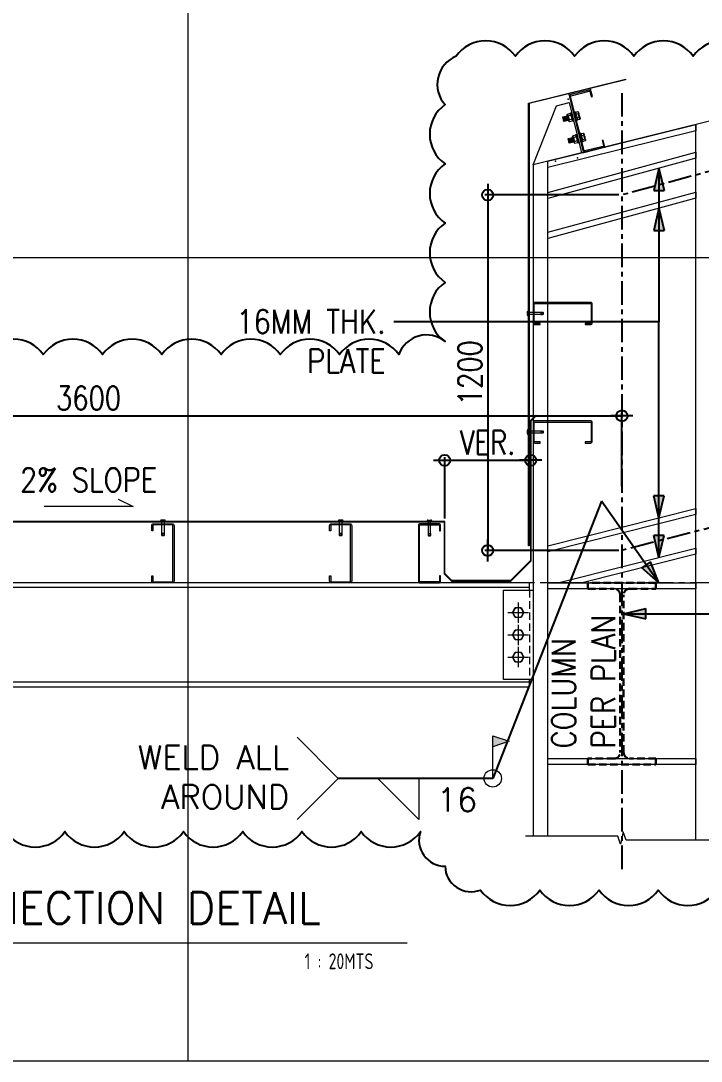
# Model space of a CAD drawing. Header units: millimetres. Extents: x -14320 to 437400, y -59080 to 73710.
# Drawn here: x 35077 to 37373, y 0 to 3512 of the extents above; entities that cross this region are included whole.
import ezdxf
from ezdxf.enums import TextEntityAlignment as Align

# ---------------------------------------------------------------- set-up
doc = ezdxf.new("R2010")
doc.units = ezdxf.units.MM
doc.header["$LTSCALE"] = 10
doc.header["$MEASUREMENT"] = 0
for name, pattern in [('CENTER', [50.8, 31.75, -6.35, 6.35, -6.35]), ('CENTER2', [1.125, 0.75, -0.125, 0.125, -0.125]), ('HIDDEN', [0.375, 0.25, -0.125])]:
    doc.linetypes.add(name, pattern=pattern)
for name, color, linetype, lineweight in [('.1 - NUMBER 9', 9, 'Continuous', 9), ('BOLT', 33, 'Continuous', 20), ('CEE STEEL PURLINS', 46, 'Continuous', 15), ('GUTTER', 1, 'Continuous', 15), ('HATCH 000', 251, 'Continuous', 5), ('OUTLINE', 1, 'HIDDEN', 15), ('REVCLOUD', 6, 'Continuous', 25), ('S-ANNO-DIMS', 1, 'Continuous', 5), ('S-Anno-Text', 52, 'Continuous', 15), ('S-ANNO-WELD', 1, 'Continuous', 9), ('S-BEAM', 5, 'Continuous', 30), ('S-BEAM-IDEN', 2, 'Continuous', 9), ('S-BRACE', 2, 'Continuous', 9), ('S-DETL-FAST', 40, 'Continuous', 9), ('S-DETL-LN03', 3, 'Continuous', 9), ('S_BOLTS', 252, 'Continuous', 9), ('S_GRID LINES', 252, 'Continuous', 5), ('S_STEEL PLATE', 2, 'Continuous', 15)]:
    doc.layers.add(name, color=color, linetype=linetype, lineweight=lineweight)
for name, color, linetype in [('A-ANNO_DIM', 1, 'Continuous'), ('A-NEW', 240, 'Continuous'), ('A_LINE', 1, 'Continuous'), ('TARGET-MAIN', 1, 'Continuous')]:
    doc.layers.add(name, color=color, linetype=linetype)
doc.layers.add('GUIDE 001', color=214, linetype='Continuous', lineweight=0, plot=False)
doc.layers.add('S-DETL-GRID', color=62, linetype='Continuous', lineweight=9, plot=False)
doc.styles.add('1', font='simplex.shx', dxfattribs={"width": 0.85, "height": 40})
doc.styles.add('ARCHITEXT', font='architxt.shx', dxfattribs={"width": 0.85})
doc.styles.add('ROMANS', font='romans.shx', dxfattribs={"width": 0.8, "height": 80})
doc.styles.add('ROMANSX', font='ROMANS.shx', dxfattribs={"height": 0.09375})
doc.styles.add('SIMPLEX', font='SIMPLEX.shx', dxfattribs={"width": 1.1})
doc.dimstyles.new('DDIM 20', dxfattribs={"dimtxt": 80, "dimasz": 0.5, "dimexe": 10, "dimexo": 10, "dimgap": 20, "dimtad": 1, "dimdec": 0, "dimrnd": 1, "dimdsep": 46, "dimtxsty": 'ROMANS', "dimblk1": 'ESCADIM_ARW', "dimblk2": 'ESCADIM_ARW', "dimsah": 1, "dimcen": 5, "dimclrd": 1, "dimclre": 1, "dimclrt": 52, "dimadec": 0, "dimazin": 0, "dimtfac": 1, "dimtdec": 0, "dimtofl": 0, "dimtmove": 0, "dimatfit": 3, "dimldrblk": 'ESCADIM_ARW', "dimfxl": 1, "dimtolj": 1, "dimtzin": 0, "dimarcsym": 0})
doc.dimstyles.new('ESCA_ARW$7', dxfattribs={"dimtxt": 200, "dimasz": 1, "dimexe": 100, "dimexo": 100, "dimgap": 100, "dimtad": 1, "dimdec": 0, "dimrnd": 1, "dimdsep": 46, "dimtxsty": '1', "dimblk1": 'dim_arw', "dimblk2": 'dim_arw', "dimsah": 1, "dimcen": 50, "dimclrd": 1, "dimclre": 256, "dimclrt": 52, "dimadec": 0, "dimazin": 0, "dimtfac": 1, "dimtofl": 0, "dimtmove": 0, "dimatfit": 3, "dimldrblk": 'dim_arw', "dimfxl": 1, "dimtolj": 1, "dimtzin": 0, "dimarcsym": 0})

# ---------------------------------------------------------------- blocks, each defined once
blk = doc.blocks.new('TARGET-DWGLABEL')
at = {"layer": 'TARGET-MAIN'}
blk.add_line((-7.5, 0), (7.5, 0), dxfattribs=at)
blk.add_circle((0, 0), 7.5, dxfattribs=at)
at = {"layer": 'TARGET-MAIN', "color": 2, "style": 'ARCHITEXT', "width": 0.85}
blk.add_text('SCALE', height=2, dxfattribs=at).set_placement((9.66, -2.36), align=Align.MIDDLE_LEFT)
at = {"layer": 'TARGET-MAIN', "color": 6, "style": 'ARCHITEXT', "width": 0.85}
blk.add_attdef('DRAWING_TITLE', text='', height=5, dxfattribs=at).set_placement((9.08, 4.41), align=Align.MIDDLE_LEFT)
at = {"layer": 'TARGET-MAIN', "color": 4, "style": 'ARCHITEXT', "width": 0.85}
blk.add_attdef('DWG_NO.', text='', height=3, dxfattribs=at).set_placement((0, 3.17), align=Align.MIDDLE_CENTER)
at = {"layer": 'TARGET-MAIN', "color": 3, "style": 'ARCHITEXT', "width": 0.85}
blk.add_attdef('SHT_NO.', text='', height=2, dxfattribs=at).set_placement((-0.02, -2.36), align=Align.MIDDLE_CENTER)
at = {"layer": 'TARGET-MAIN', "color": 2, "style": 'ARCHITEXT', "width": 0.85}
blk.add_attdef('SCALE', text='', height=2, dxfattribs=at).set_placement((69.6, -2.36), align=Align.MIDDLE_RIGHT)
blk = doc.blocks.new('dim_arw')
h = blk.add_hatch(color=256)
h.paths.add_polyline_path([(-126, 29), (0, 0), (-126, -29, -0.115681), (-133, 0, -0.115681)])
h.paths.add_polyline_path([(-249, 58), (-126, 29, 0.115681), (-133, 0, 0.115681), (-126, -29), (-249, -58)])
for p, q in [((0, 0), (-249, 58)), ((-249, 58), (-249, -58)), ((0, 0), (-249, -58))]:
    blk.add_line(p, q)
blk = doc.blocks.new('EXT', base_point=(6.5784, 3.6597))
for p, q in [((6.5734, 3.6697), (6.5834, 3.6697)), ((6.5734, 3.6697), (6.5734, 3.6597)), ((6.5834, 3.6697), (6.5734, 3.6697)), ((6.5734, 3.6663), (6.5834, 3.6663)), ((6.575, 3.668), (6.5818, 3.668)), ((6.5834, 3.6597), (6.5834, 3.6697)), ((6.5734, 3.663), (6.5834, 3.663)), ((6.5734, 3.6597), (6.5834, 3.6597)), ((6.575, 3.6647), (6.5818, 3.6647)), ((6.575, 3.6613), (6.5818, 3.6613))]:
    blk.add_line(p, q)
blk = doc.blocks.new('BOLT', base_point=(6.579, 3.6798))
for p, q in [((6.571, 3.6847), (6.571, 3.6798)), ((6.575, 3.6847), (6.571, 3.6847)), ((6.575, 3.6858), (6.573, 3.6858)), ((6.575, 3.6798), (6.575, 3.6858)), ((6.575, 3.6858), (6.583, 3.6858)), ((6.575, 3.6847), (6.583, 3.6847)), ((6.585, 3.6858), (6.583, 3.6858)), ((6.583, 3.6798), (6.583, 3.6858)), ((6.587, 3.6847), (6.583, 3.6847)), ((6.587, 3.6798), (6.587, 3.6847))]:
    blk.add_line(p, q)
for centre, radius, start, end in [((6.573, 3.6833), 0.00241, 33.9696, 146.0304), ((6.579, 3.6777), 0.00805, 60.2058, 119.7942), ((6.585, 3.6833), 0.00241, 33.9696, 146.0304)]:
    blk.add_arc(centre, radius, start, end)
blk = doc.blocks.new('NUT20')
for p, q in [((0.0185, 0.0045), (-0.0185, 0.0045)), ((-0.0185, 0.0045), (-0.0185, 0)), ((-0.0185, 0), (0.0185, 0)), ((0.0185, 0), (0.0185, 0.0045))]:
    blk.add_line(p, q)
for name, p, xscale, yscale, zscale in [('BOLT', (0, 0.0045), 2.125, 2.666666666666667, 2.125), ('EXT', (0, 0.0205), 2, 2, 2)]:
    blk.add_blockref(name, p, dxfattribs=dict(xscale=xscale, yscale=yscale, zscale=zscale))
blk = doc.blocks.new('ESCADIM_ARW')
at = {"color": 9}
blk.add_line((75, 0), (-75, 0), dxfattribs=at)
blk.add_circle((0, 0), 37.5, dxfattribs=at)
blk = doc.blocks.new('*D299')
at = {"layer": 'A-ANNO_DIM', "color": 1, "lineweight": -2, "transparency": 16777216}
for p, q in [((37095.4, 2923.9), (36642.4, 2923.9)), ((36652.4, 2923.4), (36652.4, 1724.4)), ((37095.4, 1723.9), (36642.4, 1723.9))]:
    blk.add_line(p, q, dxfattribs=at)
at = {"layer": 'Defpoints', "color": 0, "transparency": 16777216}
for p in [(37105.4, 2923.9), (36652.4, 1723.9), (37105.4, 1723.9)]:
    blk.add_point(p, dxfattribs=at)
at = {"layer": 'A-ANNO_DIM', "color": 1, "lineweight": -2, "transparency": 16777216, "xscale": 0.5, "yscale": 0.5, "zscale": 0.5}
for p, rotation in [((36652.4, 2923.9), 90), ((36652.4, 1723.9), 270)]:
    blk.add_blockref('ESCADIM_ARW', p, dxfattribs=dict(at, rotation=rotation))
at = {"layer": 'A-ANNO_DIM', "color": 52, "transparency": 16777216, "insert": (36592.4, 2323.9), "char_height": 80, "attachment_point": 5, "rotation": 90, "style": 'ROMANS'}
blk.add_mtext('\\A1;1200', dxfattribs=at)
blk = doc.blocks.new('HBOLTP')
at = {"color": 0, "linetype": 'ByBlock'}
blk.add_lwpolyline([(-0.25, 0.433), (-0.5, 0), (-0.25, -0.433), (0.25, -0.433), (0.5, 0), (0.25, 0.433)], close=True, dxfattribs=at)
blk.add_circle((0, 0), 0.433, dxfattribs=at)
blk = doc.blocks.new('*D300')
at = {"layer": 'A-ANNO_DIM', "color": 1, "lineweight": -2, "transparency": 16777216}
for p, q in [((36507.4, 1832.2), (36507.4, 2038.3)), ((36797.4, 1832.2), (36797.4, 2038.3)), ((36507.9, 2028.3), (36796.9, 2028.3))]:
    blk.add_line(p, q, dxfattribs=at)
at = {"layer": 'Defpoints', "color": 0, "transparency": 16777216}
for p in [(36797.4, 2028.3), (36507.4, 1822.2), (36797.4, 1822.2)]:
    blk.add_point(p, dxfattribs=at)
at = {"layer": 'A-ANNO_DIM', "color": 1, "lineweight": -2, "transparency": 16777216, "xscale": 0.5, "yscale": 0.5, "zscale": 0.5, "rotation": 180}
blk.add_blockref('ESCADIM_ARW', (36507.4, 2028.3), dxfattribs=at)
at = {"layer": 'A-ANNO_DIM', "color": 1, "lineweight": -2, "transparency": 16777216, "xscale": 0.5, "yscale": 0.5, "zscale": 0.5}
blk.add_blockref('ESCADIM_ARW', (36797.4, 2028.3), dxfattribs=at)
at = {"layer": 'A-ANNO_DIM', "color": 52, "transparency": 16777216, "insert": (36652.4, 2088.3), "char_height": 80, "attachment_point": 5, "style": 'ROMANS'}
blk.add_mtext('\\A1;VER.', dxfattribs=at)
blk = doc.blocks.new('*D301')
at = {"layer": 'A-ANNO_DIM', "color": 1, "lineweight": -2, "transparency": 16777216}
for p, q in [((33505.4, 1932.6), (33505.4, 2188.3)), ((33505.9, 2178.3), (37104.9, 2178.3)), ((37105.4, 1940.6), (37105.4, 2188.3))]:
    blk.add_line(p, q, dxfattribs=at)
at = {"layer": 'Defpoints', "color": 0, "transparency": 16777216}
for p in [(37105.4, 2178.3), (33505.4, 1922.6), (37105.4, 1930.6)]:
    blk.add_point(p, dxfattribs=at)
at = {"layer": 'A-ANNO_DIM', "color": 1, "lineweight": -2, "transparency": 16777216, "xscale": 0.5, "yscale": 0.5, "zscale": 0.5, "rotation": 180}
blk.add_blockref('ESCADIM_ARW', (33505.4, 2178.3), dxfattribs=at)
at = {"layer": 'A-ANNO_DIM', "color": 1, "lineweight": -2, "transparency": 16777216, "xscale": 0.5, "yscale": 0.5, "zscale": 0.5}
blk.add_blockref('ESCADIM_ARW', (37105.4, 2178.3), dxfattribs=at)
at = {"layer": 'A-ANNO_DIM', "color": 52, "transparency": 16777216, "insert": (35305.4, 2238.3), "char_height": 80, "attachment_point": 5, "style": 'ROMANS'}
blk.add_mtext('\\A1;3600', dxfattribs=at)
blk = doc.blocks.new('*U11')
at = {"layer": 'S-ANNO-WELD'}
blk.add_lwpolyline([(0, 0), (0, -0.1622), (0.1622, 0)], dxfattribs=at)

msp = doc.modelspace()

# ---------------------------------------------------------------- hatches: boundary and pattern name
at = {"layer": 'HATCH 000'}
h = msp.add_hatch(color=33, dxfattribs=at)
edge = h.paths.add_edge_path()
edge.add_line((37005.7, 3256.1), (37001.3, 3273.6))
edge.add_arc((36995.5, 3272.1), 6, 13.931, 103.931)
edge.add_line((36994.1, 3277.9), (36932.9, 3262.8))
edge.add_arc((36934.4, 3257), 6, 103.931, 193.931)
edge.add_line((36928.5, 3255.5), (36973.8, 3072.9))
edge.add_arc((36979.7, 3074.4), 6, 193.931, 283.931)
edge.add_line((36981.1, 3068.5), (37042.3, 3083.7))
edge.add_arc((37040.8, 3089.5), 6, 283.931, 373.931)
edge.add_line((37046.6, 3091), (37042.3, 3108.4))
edge.add_line((37042.3, 3108.4), (37038.4, 3107.5))
edge.add_line((37038.4, 3107.5), (37042.8, 3090))
edge.add_arc((37040.8, 3089.5), 2, -76.069, 13.931, ccw=False)
edge.add_line((37041.3, 3087.6), (36980.1, 3072.4))
edge.add_arc((36979.7, 3074.4), 2, 193.931, 283.931, ccw=False)
edge.add_line((36977.7, 3073.9), (36932.4, 3256.5))
edge.add_arc((36934.4, 3257), 2, 103.931, 193.931, ccw=False)
edge.add_line((36933.9, 3258.9), (36995, 3274.1))
edge.add_arc((36995.5, 3272.1), 2, 13.931, 103.931, ccw=False)
edge.add_line((36997.4, 3272.6), (37001.8, 3255.1))
edge.add_line((37001.8, 3255.1), (37005.7, 3256.1))
h = msp.add_hatch(color=33, dxfattribs=at)
edge = h.paths.add_edge_path()
edge.add_line((36981.5, 2486.4), (36999.5, 2486.4))
edge.add_arc((36999.5, 2492.4), 6, 270.0038, 360.0038)
edge.add_line((37005.5, 2492.4), (37005.5, 2555.4))
edge.add_arc((36999.5, 2555.4), 6, 0.0038, 90.0038)
edge.add_line((36999.5, 2561.4), (36811.4, 2561.4))
edge.add_arc((36811.4, 2555.4), 6, 90.0038, 180.0038)
edge.add_line((36805.4, 2555.4), (36805.4, 2492.4))
edge.add_arc((36811.4, 2492.4), 6, 180.0038, 270.0038)
edge.add_line((36811.4, 2486.3), (36829.4, 2486.3))
edge.add_line((36829.4, 2486.3), (36829.4, 2490.4))
edge.add_line((36829.4, 2490.4), (36811.4, 2490.4))
edge.add_arc((36811.4, 2492.4), 2, 180.0038, 270.0038, ccw=False)
edge.add_line((36809.4, 2492.4), (36809.4, 2555.4))
edge.add_arc((36811.4, 2555.4), 2, 90.0038, 180.0038, ccw=False)
edge.add_line((36811.4, 2557.4), (36999.5, 2557.4))
edge.add_arc((36999.5, 2555.4), 2, 0.0038, 90.0038, ccw=False)
edge.add_line((37001.5, 2555.4), (37001.5, 2492.4))
edge.add_arc((36999.5, 2492.4), 2, -89.9962, 0.0038, ccw=False)
edge.add_line((36999.5, 2490.4), (36981.5, 2490.4))
edge.add_line((36981.5, 2490.4), (36981.5, 2486.4))
h = msp.add_hatch(color=33, dxfattribs=at)
edge = h.paths.add_edge_path()
edge.add_line((36981.5, 2086.4), (36999.5, 2086.4))
edge.add_arc((36999.5, 2092.4), 6, 270.0038, 360.0038)
edge.add_line((37005.5, 2092.4), (37005.5, 2155.4))
edge.add_arc((36999.5, 2155.4), 6, 0.0038, 90.0038)
edge.add_line((36999.5, 2161.4), (36811.4, 2161.4))
edge.add_arc((36811.4, 2155.4), 6, 90.0038, 180.0038)
edge.add_line((36805.4, 2155.4), (36805.4, 2092.4))
edge.add_arc((36811.4, 2092.4), 6, 180.0038, 270.0038)
edge.add_line((36811.4, 2086.3), (36829.4, 2086.3))
edge.add_line((36829.4, 2086.3), (36829.4, 2090.4))
edge.add_line((36829.4, 2090.4), (36811.4, 2090.4))
edge.add_arc((36811.4, 2092.4), 2, 180.0038, 270.0038, ccw=False)
edge.add_line((36809.4, 2092.4), (36809.4, 2155.4))
edge.add_arc((36811.4, 2155.4), 2, 90.0038, 180.0038, ccw=False)
edge.add_line((36811.4, 2157.4), (36999.5, 2157.4))
edge.add_arc((36999.5, 2155.4), 2, 0.0038, 90.0038, ccw=False)
edge.add_line((37001.5, 2155.4), (37001.5, 2092.4))
edge.add_arc((36999.5, 2092.4), 2, -89.9962, 0.0038, ccw=False)
edge.add_line((36999.5, 2090.4), (36981.5, 2090.4))
edge.add_line((36981.5, 2090.4), (36981.5, 2086.4))
h = msp.add_hatch(color=33, dxfattribs=at)
edge = h.paths.add_edge_path()
edge.add_line((35518.8, 1790.2), (35518.8, 1808.2))
edge.add_arc((35524.8, 1808.2), 6, 89.9962, 179.9962, ccw=False)
edge.add_line((35524.8, 1814.2), (35587.8, 1814.2))
edge.add_arc((35587.8, 1808.2), 6, -0.0038, 89.9962, ccw=False)
edge.add_line((35593.8, 1808.2), (35593.8, 1620.1))
edge.add_arc((35587.8, 1620.1), 6, 269.9962, 359.9962, ccw=False)
edge.add_line((35587.8, 1614.1), (35524.8, 1614.1))
edge.add_arc((35524.8, 1620.1), 6, 179.9962, 269.9962, ccw=False)
edge.add_line((35518.8, 1620.1), (35518.8, 1638.1))
edge.add_line((35518.8, 1638.1), (35522.8, 1638.1))
edge.add_line((35522.8, 1638.1), (35522.8, 1620.1))
edge.add_arc((35524.8, 1620.1), 2, 179.9962, 269.9962)
edge.add_line((35524.8, 1618.1), (35587.8, 1618.1))
edge.add_arc((35587.8, 1620.1), 2, 269.9962, 359.9962)
edge.add_line((35589.8, 1620.1), (35589.8, 1808.2))
edge.add_arc((35587.8, 1808.2), 2, 359.9962, 449.9962)
edge.add_line((35587.8, 1810.2), (35524.8, 1810.2))
edge.add_arc((35524.8, 1808.2), 2, 89.9962, 179.9962)
edge.add_line((35522.8, 1808.2), (35522.8, 1790.2))
edge.add_line((35522.8, 1790.2), (35518.8, 1790.2))
h = msp.add_hatch(color=33, dxfattribs=at)
edge = h.paths.add_edge_path()
edge.add_line((36118.8, 1790.2), (36118.8, 1808.2))
edge.add_arc((36124.8, 1808.2), 6, 89.9962, 179.9962, ccw=False)
edge.add_line((36124.8, 1814.2), (36187.8, 1814.2))
edge.add_arc((36187.8, 1808.2), 6, -0.0038, 89.9962, ccw=False)
edge.add_line((36193.8, 1808.2), (36193.8, 1620.1))
edge.add_arc((36187.8, 1620.1), 6, 269.9962, 359.9962, ccw=False)
edge.add_line((36187.8, 1614.1), (36124.8, 1614.1))
edge.add_arc((36124.8, 1620.1), 6, 179.9962, 269.9962, ccw=False)
edge.add_line((36118.8, 1620.1), (36118.8, 1638.1))
edge.add_line((36118.8, 1638.1), (36122.8, 1638.1))
edge.add_line((36122.8, 1638.1), (36122.8, 1620.1))
edge.add_arc((36124.8, 1620.1), 2, 179.9962, 269.9962)
edge.add_line((36124.8, 1618.1), (36187.8, 1618.1))
edge.add_arc((36187.8, 1620.1), 2, 269.9962, 359.9962)
edge.add_line((36189.8, 1620.1), (36189.8, 1808.2))
edge.add_arc((36187.8, 1808.2), 2, 359.9962, 449.9962)
edge.add_line((36187.8, 1810.2), (36124.8, 1810.2))
edge.add_arc((36124.8, 1808.2), 2, 89.9962, 179.9962)
edge.add_line((36122.8, 1808.2), (36122.8, 1790.2))
edge.add_line((36122.8, 1790.2), (36118.8, 1790.2))
h = msp.add_hatch(color=33, dxfattribs=at)
edge = h.paths.add_edge_path()
edge.add_line((36493.4, 1790.2), (36493.4, 1808.2))
edge.add_arc((36487.4, 1808.2), 6, 0.0038, 90.0038)
edge.add_line((36487.4, 1814.2), (36424.4, 1814.2))
edge.add_arc((36424.4, 1808.2), 6, 90.0038, 180.0038)
edge.add_line((36418.4, 1808.2), (36418.4, 1620.1))
edge.add_arc((36424.4, 1620.1), 6, 180.0038, 270.0038)
edge.add_line((36424.4, 1614.1), (36487.4, 1614.1))
edge.add_arc((36487.4, 1620.1), 6, 270.0038, 360.0038)
edge.add_line((36493.4, 1620.1), (36493.4, 1638.1))
edge.add_line((36493.4, 1638.1), (36489.4, 1638.1))
edge.add_line((36489.4, 1638.1), (36489.4, 1620.1))
edge.add_arc((36487.4, 1620.1), 2, -89.9962, 0.0038, ccw=False)
edge.add_line((36487.4, 1618.1), (36424.4, 1618.1))
edge.add_arc((36424.4, 1620.1), 2, 180.0038, 270.0038, ccw=False)
edge.add_line((36422.4, 1620.1), (36422.4, 1808.2))
edge.add_arc((36424.4, 1808.2), 2, 90.0038, 180.0038, ccw=False)
edge.add_line((36424.4, 1810.2), (36487.4, 1810.2))
edge.add_arc((36487.4, 1808.2), 2, 0.0038, 90.0038, ccw=False)
edge.add_line((36489.4, 1808.2), (36489.4, 1790.2))
edge.add_line((36489.4, 1790.2), (36493.4, 1790.2))

# ---------------------------------------------------------------- linework, layer by layer
at = {"layer": '.1 - NUMBER 9', "color": 1}
msp.add_lwpolyline([(37430.4, 746.1), (37119.3, 746.1), (37110.1, 773.9), (37100.7, 732.2), (37091.5, 760), (36780.4, 760)], dxfattribs=at)
at = {"layer": 'A-NEW', "color": 253, "linetype": 'CENTER', "ltscale": 0.25}
for p, q in [((37105.4, 3267.9), (37105.4, 646.1)), ((38198.2, 3217.3, 0), (37105.4, 2923.9))]:
    msp.add_line(p, q, dxfattribs=at)
msp.add_arc((52794.5, -58517.4), 62250.8, 103.560691, 104.597674, dxfattribs=at)
at = {"layer": 'A_LINE', "color": 1, "lineweight": 13}
msp.add_line((34230.5, 400), (36380.3, 400), dxfattribs=at)
at = {"layer": 'BOLT', "color": 253}
for p, q in [((36785.9, 2529), (36785.9, 2524.7)), ((36789.4, 2531.8), (36788.7, 2531.8)), ((36789.4, 2516), (36789.4, 2531.8)), ((36785.9, 2524.7), (36788.5, 2524.7)), ((36788.5, 2523), (36785.9, 2523)), ((36785.9, 2523), (36785.9, 2518.8)), ((36788.5, 2524.7), (36788.5, 2523)), ((36789.4, 2516), (36788.7, 2516)), ((36790.1, 2527.9), (36838.4, 2527.9)), ((36838.4, 2519.9), (36790.1, 2519.9)), ((36831.4, 2527.9), (36831.4, 2519.9)), ((36838.4, 2527.9), (36839.4, 2526.9)), ((36838.4, 2527.9), (36838.4, 2519.9)), ((36839.4, 2520.9), (36838.4, 2519.9)), ((36839.4, 2526.9), (36839.4, 2520.9)), ((36785.9, 2129), (36785.9, 2124.7)), ((36785.9, 2124.7), (36788.5, 2124.7)), ((36788.5, 2123), (36785.9, 2123)), ((36785.9, 2123), (36785.9, 2118.8)), ((36788.5, 2124.7), (36788.5, 2123)), ((36789.4, 2131.8), (36788.7, 2131.8)), ((36789.4, 2116), (36788.7, 2116)), ((36789.4, 2116), (36789.4, 2131.8)), ((36790.2, 2127.9), (36838.4, 2127.9)), ((36838.4, 2119.9), (36790.2, 2119.9)), ((36831.4, 2127.9), (36831.4, 2119.9)), ((36838.4, 2127.9), (36839.4, 2126.9)), ((36838.4, 2127.9), (36838.4, 2119.9)), ((36839.4, 2120.9), (36838.4, 2119.9)), ((36839.4, 2126.9), (36839.4, 2120.9)), ((35555.5, 1826.6), (35551.3, 1826.6)), ((35555.5, 1824), (35555.5, 1826.6)), ((35557.2, 1826.6), (35557.2, 1824)), ((35561.5, 1826.6), (35557.2, 1826.6)), ((36155.5, 1826.6), (36151.3, 1826.6)), ((36155.5, 1824), (36155.5, 1826.6)), ((36157.2, 1826.6), (36157.2, 1824)), ((36161.5, 1826.6), (36157.2, 1826.6)), ((36450.8, 1826.7), (36455, 1826.7)), ((36455, 1826.7), (36455, 1824.1)), ((36456.7, 1824.1), (36456.7, 1826.7)), ((36456.7, 1826.7), (36461, 1826.7)), ((35548.5, 1823.1), (35548.5, 1823.8)), ((35548.5, 1823.1), (35564.3, 1823.1)), ((35552.4, 1774.1), (35552.4, 1822.4)), ((35557.2, 1824), (35555.5, 1824)), ((35560.4, 1822.4), (35560.4, 1774.1)), ((35564.3, 1823.1), (35564.3, 1823.8)), ((36148.5, 1823.1), (36148.5, 1823.8)), ((36148.5, 1823.1), (36164.3, 1823.1)), ((36152.4, 1774.1), (36152.4, 1822.3)), ((36157.2, 1824), (36155.5, 1824)), ((36160.4, 1822.3), (36160.4, 1774.1)), ((36164.3, 1823.1), (36164.3, 1823.8)), ((36448, 1823.2), (36448, 1823.9)), ((36463.8, 1823.2), (36448, 1823.2)), ((36451.9, 1822.5), (36451.9, 1774.2)), ((36455, 1824.1), (36456.7, 1824.1)), ((36459.9, 1774.2), (36459.9, 1822.5)), ((36463.8, 1823.2), (36463.8, 1823.9)), ((35560.4, 1781.1), (35552.4, 1781.1)), ((35560.4, 1774.1), (35552.4, 1774.1)), ((35553.4, 1773.1), (35552.4, 1774.1)), ((35559.4, 1773.1), (35553.4, 1773.1)), ((35560.4, 1774.1), (35559.4, 1773.1)), ((36160.4, 1781.1), (36152.4, 1781.1)), ((36160.4, 1774.1), (36152.4, 1774.1)), ((36153.4, 1773.1), (36152.4, 1774.1)), ((36159.4, 1773.1), (36153.4, 1773.1)), ((36160.4, 1774.1), (36159.4, 1773.1)), ((36451.9, 1781.2), (36459.9, 1781.2)), ((36451.9, 1774.2), (36452.9, 1773.2)), ((36451.9, 1774.2), (36459.9, 1774.2)), ((36452.9, 1773.2), (36458.9, 1773.2)), ((36458.9, 1773.2), (36459.9, 1774.2))]:
    msp.add_line(p, q, dxfattribs=at)
at = {"layer": 'BOLT', "color": 253, "linetype": 'HIDDEN'}
for p, q in [((36831.4, 2526.9), (36838.4, 2526.9)), ((36831.4, 2520.9), (36838.4, 2520.9)), ((36831.4, 2126.9), (36838.4, 2126.9)), ((36831.4, 2120.9), (36838.4, 2120.9)), ((35553.4, 1781.1), (35553.4, 1774.1)), ((35559.4, 1781.1), (35559.4, 1774.1)), ((36153.4, 1781.1), (36153.4, 1774.1)), ((36159.4, 1781.1), (36159.4, 1774.1)), ((36452.9, 1781.2), (36452.9, 1774.2)), ((36458.9, 1781.2), (36458.9, 1774.2))]:
    msp.add_line(p, q, dxfattribs=at)
at = {"layer": 'BOLT', "color": 253}
for centre, radius, start, end in [((36788.7, 2529), 2.8, 90.0484, 179.947), ((36790.1, 2528.6), 0.766, 180.2898, 260.5137), ((36788.7, 2518.8), 2.8, 180.0527, 269.951), ((36790.1, 2519.1), 0.766, 99.4861, 179.7091), ((36788.7, 2129), 2.8, 90.0484, 179.947), ((36788.7, 2118.8), 2.8, 180.0527, 269.951), ((36790.2, 2128.6), 0.766, 180.2898, 260.5137), ((36790.2, 2119.1), 0.766, 99.4861, 179.7091), ((35551.3, 1823.8), 2.8, 90.0527, 179.951), ((35561.4, 1823.8), 2.8, 0.0484, 89.947), ((36151.3, 1823.8), 2.8, 90.0527, 179.951), ((36161.4, 1823.8), 2.8, 0.0484, 89.947), ((36450.8, 1823.9), 2.8, 90.053, 179.9516), ((36461, 1823.9), 2.8, 0.049, 89.9473), ((35551.6, 1822.3), 0.766, 9.4861, 89.7091), ((35561.1, 1822.3), 0.766, 90.2898, 170.5137), ((36151.6, 1822.3), 0.766, 9.4861, 89.7091), ((36161.1, 1822.3), 0.766, 90.2898, 170.5137), ((36451.1, 1822.5), 0.766, 9.4863, 89.7102), ((36460.6, 1822.5), 0.766, 90.2909, 170.5139)]:
    msp.add_arc(centre, radius, start, end, dxfattribs=at)
at = {"layer": 'CEE STEEL PURLINS'}
for points in [[(37005.7, 3256.1), (37001.3, 3273.6, 0.414214), (36994.1, 3277.9), (36932.9, 3262.8, 0.414214), (36928.5, 3255.5), (36973.8, 3072.9, 0.414214), (36981.1, 3068.5), (37042.3, 3083.7, 0.414214), (37046.6, 3091), (37042.3, 3108.4), (37038.4, 3107.5), (37042.8, 3090, -0.414214), (37041.3, 3087.6), (36980.1, 3072.4, -0.414214), (36977.7, 3073.9), (36932.4, 3256.5, -0.414214), (36933.9, 3258.9), (36995, 3274.1, -0.414214), (36997.4, 3272.6), (37001.8, 3255.1), (37005.7, 3256.1)], [(36981.5, 2486.4), (36999.5, 2486.4, 0.414214), (37005.5, 2492.4), (37005.5, 2555.4, 0.414214), (36999.5, 2561.4), (36811.4, 2561.4, 0.414214), (36805.4, 2555.4), (36805.4, 2492.4, 0.414214), (36811.4, 2486.3), (36829.4, 2486.3), (36829.4, 2490.4), (36811.4, 2490.4, -0.414214), (36809.4, 2492.4), (36809.4, 2555.4, -0.414214), (36811.4, 2557.4), (36999.5, 2557.4, -0.414214), (37001.5, 2555.4), (37001.5, 2492.4, -0.414214), (36999.5, 2490.4), (36981.5, 2490.4), (36981.5, 2486.4)], [(36981.5, 2086.4), (36999.5, 2086.4, 0.414214), (37005.5, 2092.4), (37005.5, 2155.4, 0.414214), (36999.5, 2161.4), (36811.4, 2161.4, 0.414214), (36805.4, 2155.4), (36805.4, 2092.4, 0.414214), (36811.4, 2086.3), (36829.4, 2086.3), (36829.4, 2090.4), (36811.4, 2090.4, -0.414214), (36809.4, 2092.4), (36809.4, 2155.4, -0.414214), (36811.4, 2157.4), (36999.5, 2157.4, -0.414214), (37001.5, 2155.4), (37001.5, 2092.4, -0.414214), (36999.5, 2090.4), (36981.5, 2090.4), (36981.5, 2086.4)], [(35518.8, 1790.2), (35518.8, 1808.2, -0.414214), (35524.8, 1814.2), (35587.8, 1814.2, -0.414214), (35593.8, 1808.2), (35593.8, 1620.1, -0.414214), (35587.8, 1614.1), (35524.8, 1614.1, -0.414214), (35518.8, 1620.1), (35518.8, 1638.1), (35522.8, 1638.1), (35522.8, 1620.1, 0.414214), (35524.8, 1618.1), (35587.8, 1618.1, 0.414214), (35589.8, 1620.1), (35589.8, 1808.2, 0.414214), (35587.8, 1810.2), (35524.8, 1810.2, 0.414214), (35522.8, 1808.2), (35522.8, 1790.2), (35518.8, 1790.2)], [(36118.8, 1790.2), (36118.8, 1808.2, -0.414214), (36124.8, 1814.2), (36187.8, 1814.2, -0.414214), (36193.8, 1808.2), (36193.8, 1620.1, -0.414214), (36187.8, 1614.1), (36124.8, 1614.1, -0.414214), (36118.8, 1620.1), (36118.8, 1638.1), (36122.8, 1638.1), (36122.8, 1620.1, 0.414214), (36124.8, 1618.1), (36187.8, 1618.1, 0.414214), (36189.8, 1620.1), (36189.8, 1808.2, 0.414214), (36187.8, 1810.2), (36124.8, 1810.2, 0.414214), (36122.8, 1808.2), (36122.8, 1790.2), (36118.8, 1790.2)], [(36493.4, 1790.2), (36493.4, 1808.2, 0.414214), (36487.4, 1814.2), (36424.4, 1814.2, 0.414214), (36418.4, 1808.2), (36418.4, 1620.1, 0.414214), (36424.4, 1614.1), (36487.4, 1614.1, 0.414214), (36493.4, 1620.1), (36493.4, 1638.1), (36489.4, 1638.1), (36489.4, 1620.1, -0.414214), (36487.4, 1618.1), (36424.4, 1618.1, -0.414214), (36422.4, 1620.1), (36422.4, 1808.2, -0.414214), (36424.4, 1810.2), (36487.4, 1810.2, -0.414214), (36489.4, 1808.2), (36489.4, 1790.2), (36493.4, 1790.2)]]:
    msp.add_lwpolyline(points, format="xyb", dxfattribs=at)
at = {"layer": 'GUIDE 001'}
for p in [(36999.9, 3279.4), (36924, 3247.1), (36927.1, 3261.3), (36975.3, 3067.1), (37048.1, 3085.1), (36881.7, 3037.6), (36955.8, 3049.5)]:
    msp.add_point(p, dxfattribs=at)
at = {"layer": 'GUTTER'}
for points in [[(37117.9, 3312.8), (36792.4, 3232.1), (36792.4, 1739.9), (36790.4, 1739.9), (36790.4, 3233.6), (37117.5, 3314.7), (37117.9, 3312.8)], [(33323.4, 1820.5), (33323.4, 1920.5), (33688.2, 1920.5), (33688.2, 1820.2), (36505.4, 1820.2), (36505.4, 1645.1), (36530.4, 1620.1), (36730.4, 1620.1), (36799.4, 1689.1), (36799.4, 2161.4), (36817.1, 2179.1), (36815.7, 2180.5), (36797.4, 2162.2), (36797.4, 1689.9), (36729.6, 1622.1), (36531.2, 1622.1), (36507.4, 1645.9), (36507.4, 1822.2), (33690.2, 1822.2), (33690.2, 1922.5), (33321.4, 1922.5), (33321.4, 1820.5), (33323.4, 1820.5)]]:
    msp.add_lwpolyline(points, dxfattribs=at)
at = {"layer": 'OUTLINE', "linetype": 'HIDDEN', "ltscale": 10}
msp.add_line((36793.4, 1589.9), (36793.4, 1288), dxfattribs=at)
at = {"layer": 'REVCLOUD', "ltscale": 0.05}
for points in [[(37545.8, 3391.8, 0.520567), (37345.8, 3391.8, 0.520567), (37145.8, 3391.8, 0.520567), (36945.8, 3391.8, 0.520567), (36745.8, 3391.8, 0.520567), (36545.8, 3391.8, 0.520567), (36508.8, 3228.8, 0.520567), (36508.8, 3028.8, 0.520567), (36508.8, 2828.8, 0.520567), (36508.8, 2628.8, 0.520567), (36508.8, 2428.8, 0.520567), (36352.6, 2385, 0.520567), (36152.6, 2385, 0.520567), (35952.6, 2385, 0.520567), (35752.6, 2385, 0.520567), (35552.6, 2385, 0.520567), (35352.6, 2385, 0.520567), (35152.6, 2385, 0.520567), (34952.6, 2385, 0.520567)], [(35025.6, 775, 0.520567), (35225.6, 775, 0.520567), (35425.6, 775, 0.520567), (35625.6, 775, 0.520567), (35825.6, 775, 0.520567), (36025.6, 775, 0.520567), (36225.6, 775, 0.520567), (36425.6, 775, 0.520567), (36508.8, 658.2, 0.520567), (36628.3, 577.7, 0.520567), (36828.3, 577.7, 0.520567), (37028.3, 577.7, 0.520567), (37228.3, 577.7, 0.520567), (37428.3, 577.7, 0.520567), (37628.3, 577.7, 0.520567), (37828.3, 577.7, 0.520567), (38028.3, 577.7, 0.520567), (38228.3, 577.7, 0.520567), (38428.3, 577.7, 0.520567), (38628.3, 577.7, 0.520567), (38828.3, 577.7, 0.520567)]]:
    msp.add_lwpolyline(points, format="xyb", dxfattribs=at)
at = {"layer": 'S-ANNO-DIMS', "linetype": 'CENTER2'}
for p, q in [((36755.4, 1548.3), (36755.4, 1479.6)), ((36721, 1514), (36789.8, 1514)), ((36755.4, 1473.3), (36755.4, 1404.6)), ((36721, 1439), (36789.8, 1439)), ((36755.4, 1398.3), (36755.4, 1329.6)), ((36721, 1364), (36789.8, 1364))]:
    msp.add_line(p, q, dxfattribs=at)
at = {"layer": 'S-ANNO-WELD'}
msp.add_line((36669.6, 954.7), (36669.6, 1080), dxfattribs=at)
for points in [[(36008.9, 1093.2), (36147.3, 954.7), (36008.9, 816.3)], [(36669.6, 1061.6), (36669.6, 1098.5), (36725.1, 1080), (36669.6, 1061.6)]]:
    msp.add_lwpolyline(points, dxfattribs=at)
msp.add_circle((36669.6, 954.7), 29.3, dxfattribs=at)
msp.add_solid([(36669.6, 1061.6), (36725.1, 1080), (36669.6, 1098.5)], dxfattribs=at)
at = {"layer": 'S-BEAM', "linetype": 'HIDDEN', "ltscale": 10}
msp.add_lwpolyline([(37105.4, 1614.1), (36990.9, 1614.1), (36990.9, 1594.5), (37079.3, 1594.5, -0.414214), (37099.4, 1574.4), (37099.4, 1041.6, -0.414214), (37079.3, 1021.5), (36990.9, 1021.5), (36990.9, 1001.9), (37220, 1001.9), (37220, 1021.5), (37131.5, 1021.5, -0.414214), (37111.4, 1041.6), (37111.4, 1574.4, -0.414214), (37131.5, 1594.5), (37220, 1594.5), (37220, 1614.1), (37105.4, 1614.1)], format="xyb", dxfattribs=at)
at = {"layer": 'S-BEAM-IDEN'}
msp.add_lwpolyline([(36969.4, 3065.8), (36805.4, 3025.1), (36884.6, 3225.1), (36927.3, 3235.6)], close=True, dxfattribs=at)
msp.add_lwpolyline([(35405.4, 1897.2), (35455.4, 1872.2), (35155.4, 1872.2)], dxfattribs=at)
at = {"layer": 'S-BRACE', "color": 254, "ltscale": 0.05}
msp.add_lwpolyline([(36705.4, 1589.9), (36805.4, 1589.9), (36805.4, 1288), (36705.4, 1288)], close=True, dxfattribs=at)
at = {"layer": 'S-DETL-GRID'}
for p, q in [((35640, 13560), (35640, 0)), ((48600, 2712), (29160, 2712))]:
    msp.add_line(p, q, dxfattribs=at)
at = {"layer": 'S-DETL-GRID', "color": 252}
msp.add_lwpolyline([(29160, 13560), (48600, 13560), (48600, 0), (29160, 0)], close=True, dxfattribs=at)
at = {"layer": 'S-DETL-LN03'}
for p, q in [((37355.4, 746.1), (37355.4, 3161.4)), ((36855.4, 760), (36855.4, 3037.5)), ((36793.4, 1599), (33693.8, 1599)), ((36793.4, 1278.9), (33693.8, 1278.9))]:
    msp.add_line(p, q, dxfattribs=at)
for points in [[(37405.4, 746.1), (37405.4, 3173.8), (36805.4, 3025.1), (36805.4, 760)], [(36793.4, 1589.9), (36793.4, 1614.1), (33693.8, 1614.1), (33693.8, 1589.9)], [(33693.8, 1288), (33693.8, 1263.8), (36793.4, 1263.8), (36793.4, 1288)]]:
    msp.add_lwpolyline(points, dxfattribs=at)
at = {"layer": 'S_BOLTS'}
for p, q in [((36945.5, 3203.9), (36949, 3204.7)), ((36952.6, 3175.1), (36945.5, 3203.9)), ((36949, 3204.7), (36956.1, 3176)), ((36956.1, 3176), (36952.6, 3175.1)), ((36967, 3132), (36963.5, 3131.1)), ((36970.6, 3102.4), (36963.5, 3131.1)), ((36967, 3132), (36974.1, 3103.2)), ((36974.1, 3103.2), (36970.6, 3102.4))]:
    msp.add_line(p, q, dxfattribs=at)
at = {"layer": 'S_GRID LINES', "linetype": 'CENTER2', "ltscale": 15}
msp.add_line((37785.5, 1614.1), (33304, 1614.1), dxfattribs=at)
at = {"layer": 'S_STEEL PLATE'}
for points in [[(37355.4, 3161.4), (37355.4, 3140.8), (36855.4, 3016.9), (36855.4, 3037.5)], [(36855.4, 1614.1), (37355.4, 1614.1), (37355.4, 1594.1), (36855.4, 1594.1)], [(36855.4, 1021.9), (37355.4, 1021.9), (37355.4, 1001.9), (36855.4, 1001.9)]]:
    msp.add_lwpolyline(points, close=True, dxfattribs=at)
at = {"layer": 'S_STEEL PLATE', "elevation": 0}
for points in [[(36855.4, 2932.5), (37355.4, 3068.3), (37355.4, 3047.6), (36855.4, 2911.8)], [(36855.4, 2798), (37355.4, 2933.7), (37355.4, 2913), (36855.4, 2777.2)], [(36855.4, 1739.5), (37355.4, 1865.7), (37355.4, 1845), (36855.4, 1718.9)], [(36889.3, 1614.1), (37355.4, 1731.7), (37355.4, 1711.1), (36971, 1614.1)]]:
    msp.add_lwpolyline(points, close=True, dxfattribs=at)

# ---------------------------------------------------------------- block references
at = {"layer": 'S-ANNO-WELD', "xscale": -853.3333333333721, "yscale": 853.3333333333721, "zscale": 853.3333333333721}
msp.add_blockref('*U11', (36419.9, 954.7), dxfattribs=at)
at = {"layer": 'S-DETL-FAST', "linetype": 'ByBlock', "xscale": -38.97000000008848, "yscale": 38.97000000008848, "zscale": 38.97000000008848}
for p in [(36755.4, 1514), (36755.4, 1439), (36755.4, 1364)]:
    msp.add_blockref('HBOLTP', p, dxfattribs=at)
at = {"layer": 'S_BOLTS', "color": 2, "xscale": -800.0000000000377, "yscale": 800.0000000005625, "zscale": 800.0000000005626, "rotation": 103.9418217777616}
for p in [(36939.3, 3187.1), (36957.4, 3114.3)]:
    msp.add_blockref('NUT20', p, dxfattribs=at)
at = {"layer": 'S_BOLTS', "extrusion": (0, 0, -1), "xscale": 1700.00000000008, "yscale": 1600.000000001125, "zscale": -1700.000000001196, "rotation": 76.05817822223814}
for p in [(-36952.5, 3190.4), (-36970.6, 3117.6)]:
    msp.add_blockref('BOLT', p, dxfattribs=at)
at = {"layer": 'TARGET-MAIN', "color": 1, "lineweight": 13}
ref = msp.add_blockref('TARGET-DWGLABEL', (34430.5, 400), dxfattribs=dict(at, xscale=26.66666666666666, yscale=26.66666666666666, zscale=26.66666666666666))
ref.add_attrib('DWG_NO.', '11', dxfattribs={"color": 4, "height": 80, "style": 'SIMPLEX', "width": 1.1}).set_placement((34430.5, 484.6), align=Align.MIDDLE_CENTER)
ref.add_attrib('SHT_NO.', 'ST4.1', dxfattribs={"color": 3, "height": 53.33, "style": 'SIMPLEX', "width": 0.8}).set_placement((34430.1, 337.2), align=Align.MIDDLE_CENTER)
ref.add_attrib('DRAWING_TITLE', 'CONNECTION DETAIL', dxfattribs={"color": 5, "height": 106.667, "style": 'SIMPLEX'}).set_placement((34672.6, 517.5), align=Align.MIDDLE_LEFT)
ref.add_attrib('SCALE', '1 : 20MTS', dxfattribs={"color": 2, "height": 53.33, "style": 'ARCHITEXT', "width": 0.85}).set_placement((36267.1, 337.2), align=Align.MIDDLE_RIGHT)

# ---------------------------------------------------------------- texts
at = {"layer": 'S-Anno-Text', "char_height": 80}
for s, insert, width, attachment_point, style in [('16MM THK.\\PPLATE', (36308.3, 2323.2, 0), 1928.978, 9, '1'), ('2% SLOPE', (35305.4, 1922.2), 1137.372, 8, '1'), ('WELD ALL \\PAROUND', (35982.8, 959), 784.709, 6, 'ROMANSX'), ('16', (36480.1, 882.3), 550.332, 4, 'ROMANSX')]:
    msp.add_mtext(s, dxfattribs=dict(at, insert=insert, width=width, attachment_point=attachment_point, style=style))
at = {"layer": 'S-Anno-Text', "insert": (36869.1, 2984.3), "char_height": 80, "width": 1928.978, "attachment_point": 3, "rotation": 90, "style": '1'}
msp.add_mtext('\\pxql;COLUMN\\PPER PLAN', dxfattribs=at)

# ---------------------------------------------------------------- dimensions: what is measured, and where the dimension line sits
at = {"layer": 'A-ANNO_DIM'}
dim = msp.add_linear_dim(base=(36652.4, 1723.9), p1=(37105.4, 2923.9), p2=(37105.4, 1723.9), angle=90, dimstyle='DDIM 20', dxfattribs=at)
dim.commit()
dim.dimension.update_dxf_attribs({"geometry": '*D299', "text_midpoint": (36592.4, 2323.9)})
dim = msp.add_linear_dim(base=(37105.4, 2178.3), p1=(33505.4, 1922.6), p2=(37105.4, 1930.6), dimstyle='DDIM 20', dxfattribs=at)
dim.commit()
dim.dimension.update_dxf_attribs({"geometry": '*D301', "text_midpoint": (35305.4, 2238.3)})
dim = msp.add_linear_dim(base=(36797.4, 2028.3), p1=(36507.4, 1822.2), p2=(36797.4, 1822.2), text='VER.', dimstyle='DDIM 20', dxfattribs=at)
dim.commit()
dim.dimension.update_dxf_attribs({"geometry": '*D300', "text_midpoint": (36652.4, 2088.3)})

# ---------------------------------------------------------------- leaders
at = {"layer": 'S-ANNO-WELD'}
for points in [[(37230.4, 3013.6, 0), (37230.4, 2495.8, 0), (36335.8, 2495.8, 0)], [(37230.4, 2879.1, 0), (37230.4, 2495.8, 0), (36335.8, 2495.8, 0)], [(37230.4, 1700.2, 0), (37230.4, 2495.8, 0), (36497.9, 2495.8, 0)], [(37230.4, 1834.1, 0), (37230.4, 2495.8, 0), (36497.9, 2495.8, 0)], [(37230.4, 1614.1), (37036.5, 1890.6), (36669.6, 954.7), (36147.3, 954.7)], [(37111.4, 1510.5), (37793.1, 1510.5)]]:
    msp.add_leader(points, dimstyle='ESCA_ARW$7', override={"dimscale": 0.1, "dimasz": 3}, dxfattribs=at)

doc.saveas('drawing.dxf')
